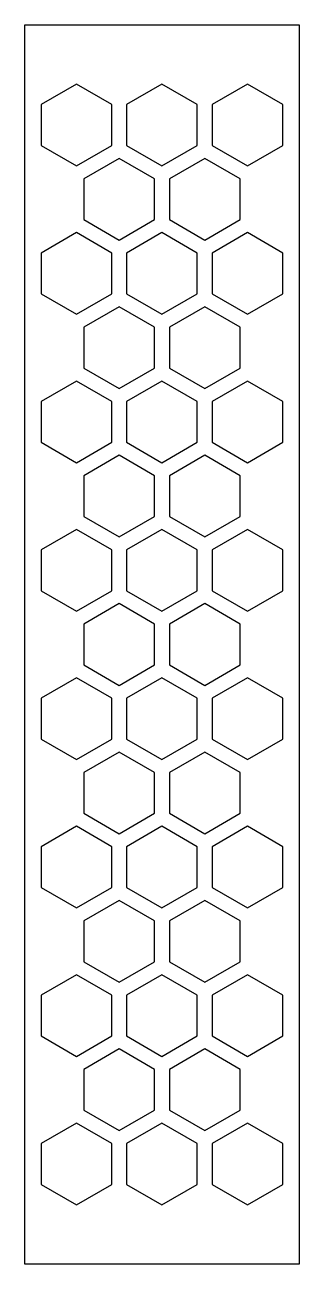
# Model space of a CAD drawing. Header units: millimetres. Extents: x 0 to 50, y 0 to 224.
import ezdxf

# ---------------------------------------------------------------- set-up
doc = ezdxf.new("R2010")
doc.units = ezdxf.units.MM

msp = doc.modelspace()

# ---------------------------------------------------------------- linework, layer by layer
at = {"layer": 'CUT'}
for points in [[(0, 0), (0, 224.2), (49.71, 224.2), (49.71, 0)], [(9.35, 213.45), (2.95, 209.76), (2.95, 202.37), (9.35, 198.67), (15.75, 202.37), (15.75, 209.76)], [(24.85, 213.45), (18.45, 209.76), (18.45, 202.37), (24.85, 198.67), (31.25, 202.37), (31.25, 209.76)], [(40.35, 213.45), (33.95, 209.76), (33.95, 202.37), (40.35, 198.67), (46.75, 202.37), (46.75, 209.76)], [(10.7, 196.34), (10.7, 188.95), (17.1, 185.25), (23.5, 188.95), (23.5, 196.34), (17.1, 200.03)], [(32.6, 200.03), (26.2, 196.34), (26.2, 188.95), (32.6, 185.25), (39, 188.95), (39, 196.34)], [(2.95, 182.91), (2.95, 175.52), (9.35, 171.83), (15.75, 175.52), (15.75, 182.91), (9.35, 186.61)], [(18.45, 182.91), (18.45, 175.52), (24.85, 171.83), (31.25, 175.52), (31.25, 182.91), (24.85, 186.61)], [(33.95, 182.91), (33.95, 175.52), (40.35, 171.83), (46.75, 175.52), (46.75, 182.91), (40.35, 186.61)], [(17.1, 173.18), (10.7, 169.49), (10.7, 162.1), (17.1, 158.4), (23.5, 162.1), (23.5, 169.49)], [(26.2, 169.49), (26.2, 162.1), (32.6, 158.4), (39, 162.1), (39, 169.49), (32.6, 173.18)], [(9.35, 159.76), (2.95, 156.07), (2.95, 148.68), (9.35, 144.98), (15.75, 148.68), (15.75, 156.07)], [(24.85, 159.76), (18.45, 156.07), (18.45, 148.68), (24.85, 144.98), (31.25, 148.68), (31.25, 156.07)], [(33.95, 156.07), (33.95, 148.68), (40.35, 144.98), (46.75, 148.68), (46.75, 156.07), (40.35, 159.76)], [(10.7, 142.64), (10.7, 135.25), (17.1, 131.56), (23.5, 135.25), (23.5, 142.64), (17.1, 146.34)], [(32.6, 146.34), (26.2, 142.64), (26.2, 135.25), (32.6, 131.56), (39, 135.25), (39, 142.64)], [(2.95, 129.22), (2.95, 121.83), (9.35, 118.13), (15.75, 121.83), (15.75, 129.22), (9.35, 132.91)], [(18.45, 129.22), (18.45, 121.83), (24.85, 118.13), (31.25, 121.83), (31.25, 129.22), (24.85, 132.91)], [(33.95, 129.22), (33.95, 121.83), (40.35, 118.13), (46.75, 121.83), (46.75, 129.22), (40.35, 132.91)], [(10.7, 115.8), (10.7, 108.4), (17.1, 104.71), (23.5, 108.4), (23.5, 115.8), (17.1, 119.49)], [(26.2, 115.8), (26.2, 108.4), (32.6, 104.71), (39, 108.4), (39, 115.8), (32.6, 119.49)], [(9.35, 106.07), (2.95, 102.37), (2.95, 94.98), (9.35, 91.29), (15.75, 94.98), (15.75, 102.37)], [(24.85, 106.07), (18.45, 102.37), (18.45, 94.98), (24.85, 91.29), (31.25, 94.98), (31.25, 102.37)], [(40.35, 106.07), (33.95, 102.37), (33.95, 94.98), (40.35, 91.29), (46.75, 94.98), (46.75, 102.37)], [(17.1, 92.64), (10.7, 88.95), (10.7, 81.56), (17.1, 77.86), (23.5, 81.56), (23.5, 88.95)], [(26.2, 88.95), (26.2, 81.56), (32.6, 77.86), (39, 81.56), (39, 88.95), (32.6, 92.64)], [(2.95, 75.52), (2.95, 68.13), (9.35, 64.44), (15.75, 68.13), (15.75, 75.52), (9.35, 79.22)], [(18.45, 75.52), (18.45, 68.13), (24.85, 64.44), (31.25, 68.13), (31.25, 75.52), (24.85, 79.22)], [(33.95, 75.52), (33.95, 68.13), (40.35, 64.44), (46.75, 68.13), (46.75, 75.52), (40.35, 79.22)], [(10.7, 62.1), (10.7, 54.71), (17.1, 51.02), (23.5, 54.71), (23.5, 62.1), (17.1, 65.8)], [(26.2, 62.1), (26.2, 54.71), (32.6, 51.02), (39, 54.71), (39, 62.1), (32.6, 65.8)], [(2.95, 48.68), (2.95, 41.29), (9.35, 37.59), (15.75, 41.29), (15.75, 48.68), (9.35, 52.37)], [(18.45, 48.68), (18.45, 41.29), (24.85, 37.59), (31.25, 41.29), (31.25, 48.68), (24.85, 52.37)], [(33.95, 48.68), (33.95, 41.29), (40.35, 37.59), (46.75, 41.29), (46.75, 48.68), (40.35, 52.37)], [(10.7, 35.25), (10.7, 27.86), (17.1, 24.17), (23.5, 27.86), (23.5, 35.25), (17.1, 38.95)], [(26.2, 35.25), (26.2, 27.86), (32.6, 24.17), (39, 27.86), (39, 35.25), (32.6, 38.95)], [(2.95, 21.83), (2.95, 14.44), (9.35, 10.75), (15.75, 14.44), (15.75, 21.83), (9.35, 25.53)], [(18.45, 21.83), (18.45, 14.44), (24.85, 10.75), (31.25, 14.44), (31.25, 21.83), (24.85, 25.53)], [(33.95, 21.83), (33.95, 14.44), (40.35, 10.75), (46.75, 14.44), (46.75, 21.83), (40.35, 25.53)]]:
    msp.add_lwpolyline(points, close=True, dxfattribs=at)

doc.saveas('drawing.dxf')
